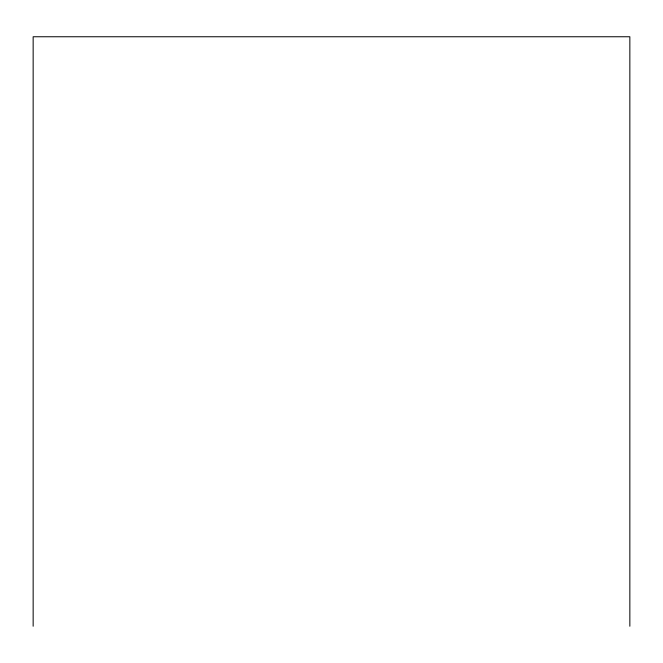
<?xml version="1.0" encoding="UTF-8"?>
<svg xmlns="http://www.w3.org/2000/svg" width="663" height="663" viewBox="0 0 663 663"><rect width="100%" height="100%" fill="white"/><g stroke="black" fill="none" stroke-linecap="round" stroke-linejoin="round"><path stroke-width="0.99" d="M629.85 626.245L629.85 36.755L33.15 36.755L33.15 626.245"/></g></svg>
